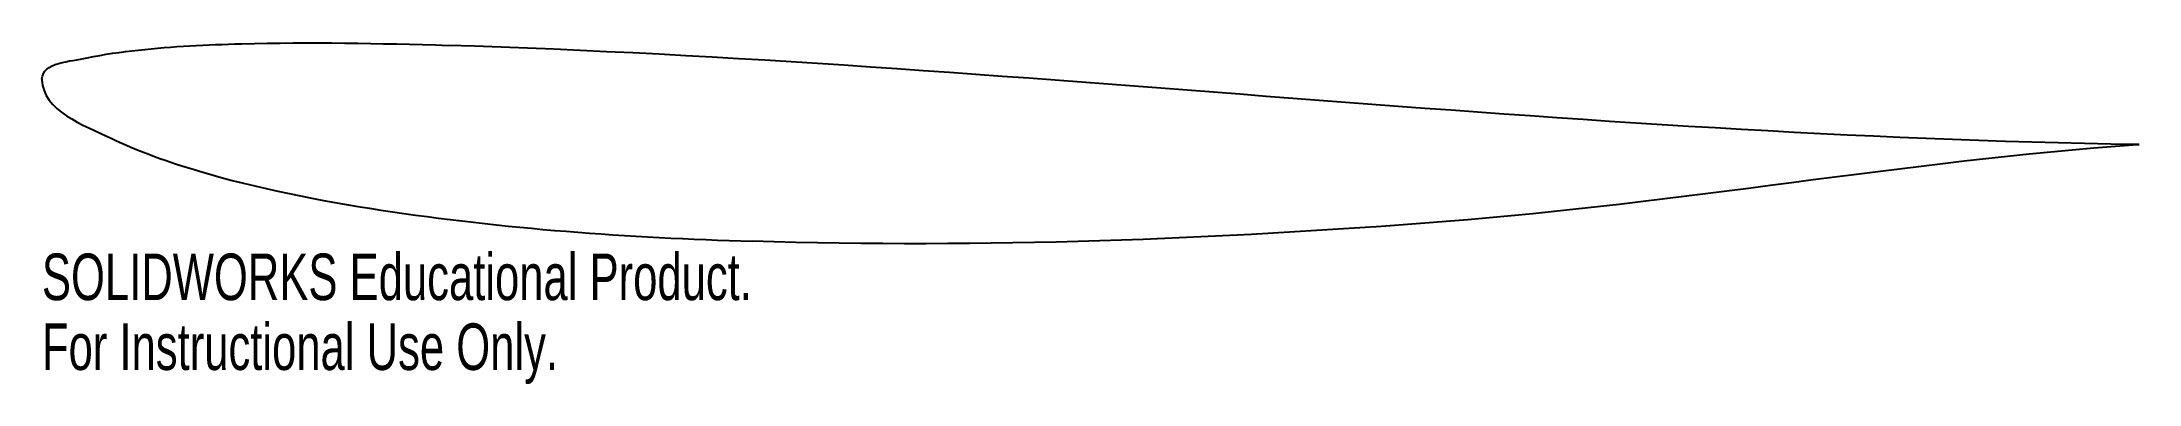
# Model space of a CAD drawing. Header units: millimetres. Extents: x 127 to 345, y -88 to -53.
import ezdxf

# ---------------------------------------------------------------- set-up
doc = ezdxf.new("R2010")
doc.units = ezdxf.units.MM
doc.styles.add('SLDTEXTSTYLE0', font='TXT', dxfattribs={"width": 0.7})

msp = doc.modelspace()

# ---------------------------------------------------------------- linework, layer by layer
at = {"color": 7, "linetype": 'Continuous', "lineweight": 25}
for points, knots in [([(126.94, -56.6), (127, -54.8), (129.9, -54.77), (133.38, -54.01), (135.16, -53.77), (140.51, -53.18), (144.07, -53.02), (154.8, -52.73), (161.96, -52.86), (169.11, -53.09)], [0, 0, 0, 0, 0.125, 0.125, 0.25, 0.25, 0.5, 0.5, 1, 1, 1, 1]), ([(126.94, -56.65), (127.05, -59.9), (131.22, -61.33), (137.06, -64.13), (140.11, -65.2), (149.39, -67.96), (155.74, -69.2), (174.88, -72.13), (187.78, -73.02), (200.68, -73.42)], [0, 0, 0, 0, 0.125, 0.125, 0.25, 0.25, 0.5, 0.5, 1, 1, 1, 1]), ([(344.38, -63.4), (320.42, -65.14), (296.61, -69.52), (248.75, -73.23), (224.69, -74.16), (200.68, -73.42)], [0, 0, 0, 0, 0.5, 0.5, 1, 1, 1, 1])]:
    msp.add_open_spline(points, degree=3, knots=knots, dxfattribs=at)
for points in [[(344.39, -63.38), (285.98, -62.51), (227.49, -54.9), (169.11, -53.09)], [(126.94, -56.6), (126.94, -56.62), (126.94, -56.63), (126.94, -56.65)], [(344.57, -63.38), (344.51, -63.39), (344.44, -63.39), (344.38, -63.4)], [(344.39, -63.38), (344.45, -63.38), (344.51, -63.38), (344.57, -63.38)]]:
    msp.add_open_spline(points, degree=3, dxfattribs=at)

# ---------------------------------------------------------------- texts
at = {"color": 7, "linetype": 'Continuous', "char_height": 4.8336, "attachment_point": 1, "style": 'SLDTEXTSTYLE0'}
for s, insert in [('SOLIDWORKS Educational Product.', (126.94, -74.69)), ('For Instructional Use Only.', (126.94, -81.94))]:
    msp.add_mtext(s, dxfattribs=dict(at, insert=insert))

doc.saveas('drawing.dxf')
